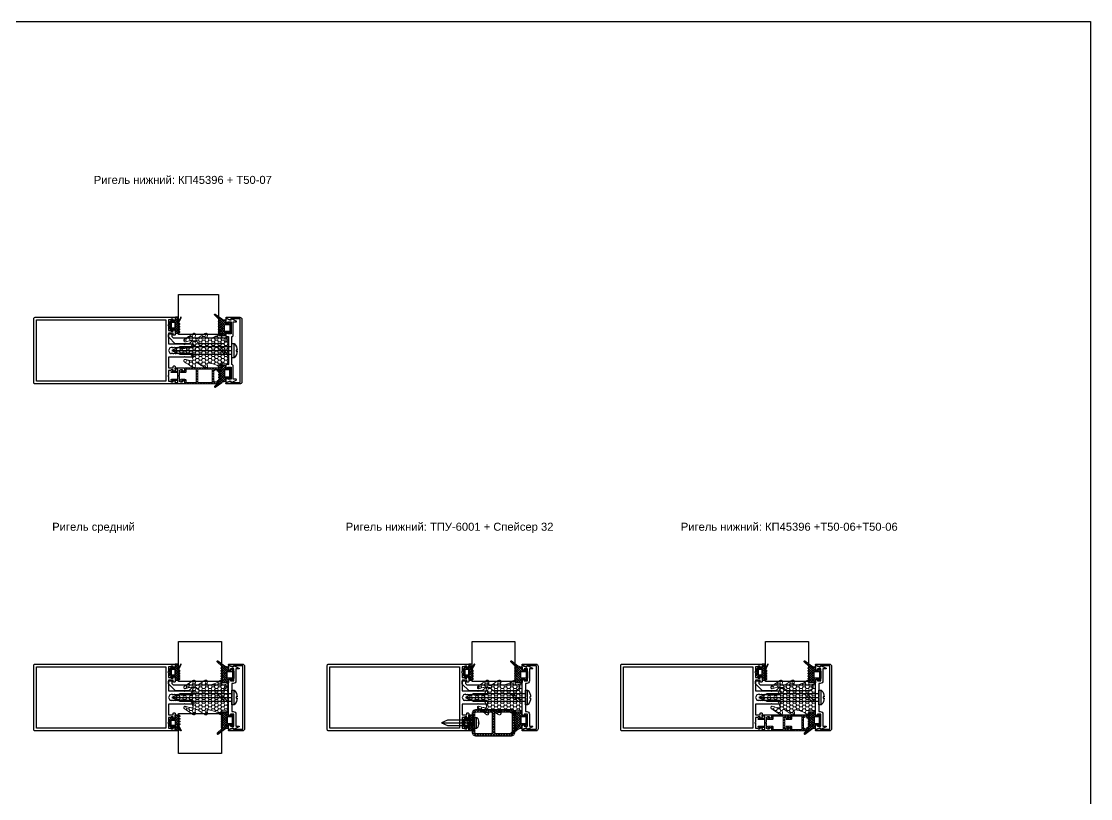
# Model space of a CAD drawing. Header units: millimetres. Extents: x 1744 to 18744, y -2272 to 2782.
# Drawn here: x 11274 to 12075, y 1994 to 2576 of the extents above; entities that cross this region are included whole.
import ezdxf

# ---------------------------------------------------------------- set-up
doc = ezdxf.new("R2010")
doc.units = ezdxf.units.MM
doc.linetypes.add('HIDDEN', pattern=[0.375, 0.25, -0.125])
for name, color, linetype, lineweight in [('2', 3, 'HIDDEN', 13), ('Уплотнители', 1, 'Continuous', 20), ('Штриховка', 1, 'Continuous', 5)]:
    doc.layers.add(name, color=color, linetype=linetype, lineweight=lineweight)
doc.layers.add('Steklopaket', color=5, linetype='Continuous')
doc.layers.add('подписи', color=7, linetype='Continuous')
doc.styles.get("Standard").update_dxf_attribs({"font": 'arial.ttf'})

# ---------------------------------------------------------------- blocks, each defined once
blk = doc.blocks.new('КП45550')
at = {"color": 217, "true_color": 0x93278f}
blk.add_lwpolyline([(-5, 6.38, -0.198912), (-4.91, 6.59), (-4.5, 7), (-4.91, 7.41, -0.198912), (-5, 7.62), (-5, 19), (-13, 19), (-13, 15.5), (-12, 15.5, -0.414214), (-11.5, 15), (-11.5, 14.5, -0.414214), (-12, 14), (-14.43, 14, -0.116434), (-14.56, 14.03), (-15.33, 14.42, -0.284079), (-15.5, 14.69), (-15.5, 15.2, -0.414214), (-15.2, 15.5), (-14.5, 15.5), (-14.5, 17), (-14.91, 17.41, -0.198912), (-15, 17.62), (-15, 19), (-18.56, 19, -0.284079), (-18.83, 19.17), (-19, 19.5), (-19.17, 19.17, -0.284079), (-19.44, 19), (-23, 19), (-23, 17.62, -0.198912), (-23.09, 17.41), (-23.5, 17), (-23.5, 15.5), (-22.8, 15.5, -0.414214), (-22.5, 15.2), (-22.5, 14.69, -0.284079), (-22.67, 14.42), (-23.44, 14.03, -0.116434), (-23.57, 14), (-24.5, 14, -0.414214), (-25, 14.5), (-25, 119, -0.414214), (-24, 120), (24, 120, -0.414214), (25, 119), (25, 14.5, -0.414214), (24.5, 14), (23.57, 14, -0.116434), (23.44, 14.03), (22.67, 14.42, -0.284079), (22.5, 14.69), (22.5, 15.2, -0.414214), (22.8, 15.5), (23.5, 15.5), (23.5, 17), (23.09, 17.41, -0.198912), (23, 17.62), (23, 19), (19.44, 19, -0.284079), (19.17, 19.17), (19, 19.5), (18.83, 19.17, -0.284079), (18.56, 19), (15, 19), (15, 17.62, -0.198912), (14.91, 17.41), (14.5, 17), (14.5, 15.5), (15.2, 15.5, -0.414214), (15.5, 15.2), (15.5, 14.69, -0.284079), (15.33, 14.42), (14.56, 14.03, -0.116434), (14.43, 14), (12, 14, -0.414214), (11.5, 14.5), (11.5, 15, -0.414214), (12, 15.5), (13, 15.5), (13, 19), (5, 19), (5, 7.62, -0.198912), (4.91, 7.41), (4.5, 7), (4.91, 6.59, -0.198912), (5, 6.38), (5, 0.5, -0.414214), (4.5, 0), (3.12, 0, -0.198912), (2.91, 0.09), (2.09, 0.91, -0.198912), (2, 1.12), (2, 1.46, -0.284079), (2.17, 1.73), (2.5, 1.9), (2.17, 2.07, -0.284079), (2, 2.34), (2, 3.26, -0.284079), (2.17, 3.53), (2.5, 3.7), (2.17, 3.87, -0.284079), (2, 4.14), (2, 5.06, -0.284079), (2.17, 5.33), (2.5, 5.5), (2.17, 5.67, -0.284079), (2, 5.94), (2, 6.86, -0.284079), (2.17, 7.13), (2.5, 7.3), (2.17, 7.47, -0.284079), (2, 7.74), (2, 8.66, -0.284079), (2.17, 8.93), (2.5, 9.1), (2.17, 9.27, -0.284079), (2, 9.54), (2, 10.46, -0.284079), (2.17, 10.73), (2.5, 10.9), (2.17, 11.07, -0.284079), (2, 11.34), (2, 12.26, -0.284079), (2.17, 12.53), (2.5, 12.7), (2.17, 12.87, -0.284079), (2, 13.14), (2, 14.06, -0.284079), (2.17, 14.33), (2.5, 14.5), (2.17, 14.67, -0.284079), (2, 14.94), (2, 15.86, -0.284079), (2.17, 16.13), (2.5, 16.3), (2, 18), (0, 19), (-2, 18), (-2, 17.64, -0.284079), (-2.17, 17.37), (-2.5, 17.2), (-2.17, 17.03, -0.284079), (-2, 16.76), (-2, 15.84, -0.284079), (-2.17, 15.57), (-2.5, 15.4), (-2.17, 15.23, -0.284079), (-2, 14.96), (-2, 14.04, -0.284079), (-2.17, 13.77), (-2.5, 13.6), (-2.17, 13.43, -0.284079), (-2, 13.16), (-2, 12.24, -0.284079), (-2.17, 11.97), (-2.5, 11.8), (-2.17, 11.63, -0.284079), (-2, 11.36), (-2, 10.44, -0.284079), (-2.17, 10.17), (-2.5, 10), (-2.17, 9.83, -0.284079), (-2, 9.56), (-2, 8.64, -0.284079), (-2.17, 8.37), (-2.5, 8.2), (-2.17, 8.03, -0.284079), (-2, 7.76), (-2, 6.84, -0.284079), (-2.17, 6.57), (-2.5, 6.4), (-2.17, 6.23, -0.284079), (-2, 5.96), (-2, 5.04, -0.284079), (-2.17, 4.77), (-2.5, 4.6), (-2.17, 4.43, -0.284079), (-2, 4.16), (-2, 3.24, -0.284079), (-2.17, 2.97), (-2.5, 2.8), (-2.17, 2.63, -0.284079), (-2, 2.36), (-2, 1.12, -0.198912), (-2.09, 0.91), (-2.91, 0.09, -0.198912), (-3.12, 0), (-4.5, 0, -0.414214), (-5, 0.5)], format="xyb", close=True, dxfattribs=at)
blk.add_lwpolyline([(23, 21), (-23, 21), (-23, 118), (23, 118)], close=True, dxfattribs=at)
blk = doc.blocks.new('ТПУ-6001')
at = {"true_color": 0xafd9aa}
h = blk.add_hatch(dxfattribs=at)
h.set_pattern_fill('ANSI37', color=9, scale=10, angle=180, style=0)
h.set_pattern_definition([(225, (-3851.2058, 2316.4733), (0.88388348, -0.88388348), []), (315, (-3851.2058, 2316.4733), (0.88388348, 0.88388348), [])])
edge = h.paths.add_edge_path(flags=16)
edge.add_line((1.75, -1), (-1.75, -1))
edge.add_arc((-1.75, -1.25), 0.25, 90, 180)
edge.add_line((-2, -1.25), (-2, -3.75))
edge.add_arc((-1.75, -3.75), 0.25, 180, 270)
edge.add_line((-1.75, -4), (1.75, -4))
edge.add_arc((1.75, -3.75), 0.25, 270, 360)
edge.add_line((2, -3.75), (2, -1.25))
edge.add_arc((1.75, -1.25), 0.25, 0, 90)
edge = h.paths.add_edge_path()
edge.add_line((2.37, -5.66), (4.04, -6.57))
edge.add_arc((4.16, -6.35), 0.25, 241.51963, 270)
edge.add_line((4.16, -6.6), (5.75, -6.6))
edge.add_arc((5.75, -6.35), 0.25, 270, 360)
edge.add_line((6, -6.35), (6, -4.25))
edge.add_arc((5.75, -4.25), 0.25, 0, 90)
edge.add_line((5.75, -4), (3.25, -4))
edge.add_arc((3.25, -3.75), 0.25, 180, 270, ccw=False)
edge.add_line((3, -3.75), (3, -2.25))
edge.add_arc((3.25, -2.25), 0.25, 90, 180, ccw=False)
edge.add_line((3.25, -2), (3.9, -2))
edge.add_arc((3.9, -1.75), 0.25, 270, 405.06464)
edge.add_line((4.08, -1.57), (2.57, -0.07))
edge.add_arc((2.4, -0.25), 0.25, 45.06464, 90)
edge.add_line((2.4, 0), (-2.4, 0))
edge.add_arc((-2.4, -0.25), 0.25, 90, 134.93536)
edge.add_line((-2.57, -0.07), (-4.08, -1.57))
edge.add_arc((-3.9, -1.75), 0.25, 134.93536, 270)
edge.add_line((-3.9, -2), (-3.25, -2))
edge.add_arc((-3.25, -2.25), 0.25, 0, 90, ccw=False)
edge.add_line((-3, -2.25), (-3, -3.75))
edge.add_arc((-3.25, -3.75), 0.25, -90, 0, ccw=False)
edge.add_line((-3.25, -4), (-5.75, -4))
edge.add_arc((-5.75, -4.25), 0.25, 90, 180)
edge.add_line((-6, -4.25), (-6, -6.5))
edge.add_arc((-5.75, -6.5), 0.25, 180, 225)
edge.add_line((-5.93, -6.67), (-5.18, -7.42))
edge.add_arc((-5, -7.25), 0.25, 225, 315)
edge.add_line((-4.82, -7.42), (-4.18, -6.78))
edge.add_arc((-4, -6.95), 0.25, 45, 135, ccw=False)
edge.add_line((-3.82, -6.78), (-3.18, -7.42))
edge.add_arc((-3, -7.25), 0.25, 225, 315)
edge.add_line((-2.82, -7.42), (-2.18, -6.78))
edge.add_arc((-2, -6.95), 0.25, 45, 135, ccw=False)
edge.add_line((-1.82, -6.78), (-1.18, -7.42))
edge.add_arc((-1, -7.25), 0.25, 225, 315)
edge.add_line((-0.82, -7.42), (-0.18, -6.78))
edge.add_arc((0, -6.95), 0.25, 45, 135, ccw=False)
edge.add_line((0.18, -6.78), (0.82, -7.42))
edge.add_arc((1, -7.25), 0.25, 225, 315)
edge.add_line((1.18, -7.42), (1.87, -6.73))
edge.add_arc((2.04, -6.91), 0.25, 61.51963, 135, ccw=False)
edge.add_line((2.16, -6.69), (5.63, -8.57))
edge.add_arc((5.75, -8.35), 0.25, 241.51963, 421.51963)
edge.add_line((5.87, -8.13), (2.13, -6.1))
edge.add_arc((2.25, -5.88), 0.25, 61.51963, 241.51963, ccw=False)
at = {"color": 9, "true_color": 0xafd9aa}
for points in [[(2.37, -5.66), (4.04, -6.57, 0.124913), (4.16, -6.6), (5.75, -6.6, 0.414214), (6, -6.35), (6, -4.25, 0.414214), (5.75, -4), (3.25, -4, -0.414214), (3, -3.75), (3, -2.25, -0.414214), (3.25, -2), (3.9, -2, 0.668587), (4.08, -1.57), (2.57, -0.07, 0.198619), (2.4, 0), (-2.4, 0, 0.198619), (-2.57, -0.07), (-4.08, -1.57, 0.668587), (-3.9, -2), (-3.25, -2, -0.414214), (-3, -2.25), (-3, -3.75, -0.414214), (-3.25, -4), (-5.75, -4, 0.414214), (-6, -4.25), (-6, -6.5, 0.198912), (-5.93, -6.67), (-5.18, -7.42, 0.414214), (-4.82, -7.42), (-4.18, -6.78, -0.414214), (-3.82, -6.78), (-3.18, -7.42, 0.414214), (-2.82, -7.42), (-2.18, -6.78, -0.414214), (-1.82, -6.78), (-1.18, -7.42, 0.414214), (-0.82, -7.42), (-0.18, -6.78, -0.414214), (0.18, -6.78), (0.82, -7.42, 0.414214), (1.18, -7.42), (1.87, -6.73, -0.332076), (2.16, -6.69), (5.63, -8.57, 1), (5.87, -8.13), (2.13, -6.1, -1)], [(1.75, -1), (-1.75, -1, 0.414214), (-2, -1.25), (-2, -3.75, 0.414214), (-1.75, -4), (1.75, -4, 0.414214), (2, -3.75), (2, -1.25, 0.414214)]]:
    blk.add_lwpolyline(points, format="xyb", close=True, dxfattribs=at)
blk = doc.blocks.new('КПС 917')
blk.add_lwpolyline([(10.5, 1.08), (0.62, 1.08, 0.198912), (0.41, 0.99), (0, 0.58), (-0.41, 0.99, 0.198912), (-0.62, 1.08), (-10.5, 1.08, 0.414214), (-11.5, 2.08), (-21.5, 2.08), (-21.5, 4.28, 0.414214), (-21.8, 4.58), (-21.83, 4.58, 0.291473), (-22.1, 4.41), (-23.77, 0.83, 0.414214), (-23.63, 0.43), (-22.87, 0.08, -0.414214), (-22.73, -0.32), (-23.97, -2.99, 0.548619), (-23.7, -3.42), (-21.57, -3.42, 0.116434), (-21.44, -3.39), (-20.67, -3, 0.284079), (-20.5, -2.73), (-20.5, -2.22, 0.414214), (-20.8, -1.92), (-21.5, -1.92), (-21.5, 0.58), (-12.5, 0.58), (-12.5, -1.92), (-13.2, -1.92, 0.414214), (-13.5, -2.22), (-13.5, -2.73, 0.284079), (-13.33, -3), (-12.56, -3.39, 0.116434), (-12.43, -3.42), (-11, -3.42, 0.414214), (-10.5, -2.92), (-10.5, -1.42), (10.5, -1.42), (10.5, -2.92, 0.414214), (11, -3.42), (12.43, -3.42, 0.116434), (12.56, -3.39), (13.33, -3, 0.284079), (13.5, -2.73), (13.5, -2.22, 0.414214), (13.2, -1.92), (12.5, -1.92), (12.5, 0.58), (21.5, 0.58), (21.5, -1.92), (20.8, -1.92, 0.414214), (20.5, -2.22), (20.5, -2.73, 0.284079), (20.67, -3), (21.44, -3.39, 0.116434), (21.57, -3.42), (23.7, -3.42, 0.548619), (23.97, -2.99), (22.73, -0.32, -0.414214), (22.87, 0.08), (23.63, 0.43, 0.414214), (23.77, 0.83), (22.1, 4.41, 0.291473), (21.83, 4.58), (21.8, 4.58, 0.414214), (21.5, 4.28), (21.5, 2.08), (11.5, 2.08, 0.414214)], format="xyb", close=True)
blk = doc.blocks.new('ТПУ-007ММ')
at = {"true_color": 0xafd9aa}
h = blk.add_hatch(dxfattribs=at)
h.set_pattern_fill('ANSI37', color=9, scale=10, angle=180, style=0)
h.set_pattern_definition([(225, (-3851.0623, 2334.4012), (0.88388348, -0.88388348), []), (315, (-3851.0623, 2334.4012), (0.88388348, 0.88388348), [])])
edge = h.paths.add_edge_path(flags=16)
edge.add_line((2.1, -1), (-2.1, -1))
edge.add_arc((-2.1, -1.5), 0.5, 90, 180)
edge.add_line((-2.6, -1.5), (-2.6, -4.5))
edge.add_arc((-2.1, -4.5), 0.5, 180, 270)
edge.add_line((-2.1, -5), (2.1, -5))
edge.add_arc((2.1, -4.5), 0.5, 270, 360)
edge.add_line((2.6, -4.5), (2.6, -1.5))
edge.add_arc((2.1, -1.5), 0.5, 0, 90)
edge = h.paths.add_edge_path()
edge.add_arc((-3.85, -2.25), 0.25, 0, 90, ccw=False)
edge.add_line((-3.6, -2.25), (-3.6, -3.75))
edge.add_arc((-3.85, -3.75), 0.25, -90, 0, ccw=False)
edge.add_line((-3.85, -4), (-5.75, -4))
edge.add_arc((-5.75, -4.25), 0.25, 90, 180)
edge.add_line((-6, -4.25), (-6, -8.62))
edge.add_arc((-5.8, -8.62), 0.2, 180, 225)
edge.add_line((-5.94, -8.76), (-5.18, -9.53))
edge.add_arc((-5, -9.35), 0.25, 225, 315)
edge.add_line((-4.82, -9.53), (-4.18, -8.88))
edge.add_arc((-4, -9.06), 0.25, 45, 135, ccw=False)
edge.add_line((-3.82, -8.88), (-3.18, -9.53))
edge.add_arc((-3, -9.35), 0.25, 225, 315)
edge.add_line((-2.82, -9.53), (-2.18, -8.88))
edge.add_arc((-2, -9.06), 0.25, 45, 135, ccw=False)
edge.add_line((-1.82, -8.88), (-1.18, -9.53))
edge.add_arc((-1, -9.35), 0.25, 225, 315)
edge.add_line((-0.82, -9.53), (-0.18, -8.88))
edge.add_arc((0, -9.06), 0.25, 45, 135, ccw=False)
edge.add_line((0.18, -8.88), (0.82, -9.53))
edge.add_arc((1, -9.35), 0.25, 225, 315)
edge.add_line((1.18, -9.53), (1.82, -8.88))
edge.add_arc((2, -9.06), 0.25, 45, 135, ccw=False)
edge.add_line((2.18, -8.88), (2.82, -9.53))
edge.add_arc((3, -9.35), 0.25, 225, 315)
edge.add_line((3.18, -9.53), (3.82, -8.88))
edge.add_arc((4, -9.06), 0.25, 45, 135, ccw=False)
edge.add_line((4.18, -8.88), (4.82, -9.53))
edge.add_arc((5, -9.35), 0.25, 225, 315)
edge.add_line((5.18, -9.53), (5.82, -8.88))
edge.add_arc((6, -9.06), 0.25, 45, 135, ccw=False)
edge.add_line((6.18, -8.88), (9.82, -12.42))
edge.add_arc((10, -12.25), 0.25, 225, 315)
edge.add_line((10.18, -12.42), (10.39, -12.21))
edge.add_arc((10.21, -12.04), 0.25, 315, 380.22486)
edge.add_line((10.44, -11.95), (6.8, -7.06))
edge.add_arc((10, -4.67), 4, 180, 216.76049, ccw=False)
edge.add_line((6, -4.67), (6, -4.3))
edge.add_arc((5.7, -4.3), 0.3, 360, 450)
edge.add_line((5.7, -4), (3.85, -4))
edge.add_arc((3.85, -3.75), 0.25, 180, 270, ccw=False)
edge.add_line((3.6, -3.75), (3.6, -2.25))
edge.add_arc((3.85, -2.25), 0.25, 90, 180, ccw=False)
edge.add_line((3.85, -2), (4.1, -2))
edge.add_arc((4.1, -1.75), 0.25, 270, 405.06464)
edge.add_line((4.28, -1.57), (2.57, -0.07))
edge.add_arc((2.4, -0.25), 0.25, 45.06464, 90)
edge.add_line((2.4, 0), (-2.4, 0))
edge.add_arc((-2.4, -0.25), 0.25, 90, 134.93536)
edge.add_line((-2.57, -0.07), (-4.28, -1.57))
edge.add_arc((-4.1, -1.75), 0.25, 134.93536, 270)
edge.add_line((-4.1, -2), (-3.85, -2))
at = {"color": 9, "true_color": 0xafd9aa}
for points in [[(-3.85, -2, -0.414214), (-3.6, -2.25), (-3.6, -3.75, -0.414214), (-3.85, -4), (-5.75, -4, 0.414214), (-6, -4.25), (-6, -8.62, 0.198912), (-5.94, -8.76), (-5.18, -9.53, 0.414214), (-4.82, -9.53), (-4.18, -8.88, -0.414214), (-3.82, -8.88), (-3.18, -9.53, 0.414214), (-2.82, -9.53), (-2.18, -8.88, -0.414214), (-1.82, -8.88), (-1.18, -9.53, 0.414214), (-0.82, -9.53), (-0.18, -8.88, -0.414214), (0.18, -8.88), (0.82, -9.53, 0.414214), (1.18, -9.53), (1.82, -8.88, -0.414214), (2.18, -8.88), (2.82, -9.53, 0.414214), (3.18, -9.53), (3.82, -8.88, -0.414214), (4.18, -8.88), (4.82, -9.53, 0.414214), (5.18, -9.53), (5.82, -8.88, -0.414214), (6.18, -8.88), (9.82, -12.42, 0.414214), (10.18, -12.42), (10.39, -12.21, 0.292538), (10.44, -11.95), (6.8, -7.06, -0.161788), (6, -4.67), (6, -4.3, 0.414214), (5.7, -4), (3.85, -4, -0.414214), (3.6, -3.75), (3.6, -2.25, -0.414214), (3.85, -2), (4.1, -2, 0.668587), (4.28, -1.57), (2.57, -0.07, 0.198619), (2.4, 0), (-2.4, 0, 0.198619), (-2.57, -0.07), (-4.28, -1.57, 0.668587), (-4.1, -2)], [(2.1, -1), (-2.1, -1, 0.414214), (-2.6, -1.5), (-2.6, -4.5, 0.414214), (-2.1, -5), (2.1, -5, 0.414214), (2.6, -4.5), (2.6, -1.5, 0.414214)]]:
    blk.add_lwpolyline(points, format="xyb", close=True, dxfattribs=at)
blk = doc.blocks.new('КП45309')
at = {"color": 0}
blk.add_lwpolyline([(-23.5, 2.52), (23.5, 2.52, -0.414214), (25, 1.02), (25, -9.08, -0.802585), (24.24, -9.24), (23.17, -6.95, -0.401559), (23.48, -6.03, 0.279739), (23.8, -5.5), (23.8, 1.32), (-23.8, 1.32), (-23.8, -5.5, 0.279739), (-23.48, -6.03, -0.401559), (-23.17, -6.95), (-24.24, -9.24, -0.802585), (-25, -9.08), (-25, 1.02, -0.414214)], format="xyb", close=True, dxfattribs=at)
blk = doc.blocks.new('ВС 5.5х45 А2 DIN7981')
for p, q in [((0, 38), (0, -7)), ((-5.4, -8.69), (5.4, -8.69))]:
    blk.add_line(p, q)
for points in [[(2.75, -7), (2.75, 32.1), (0, 38), (-2.75, 32.1), (-2.75, -7)], [(-2.75, -3.67), (2.75, 1.83), (2.75, 4.12), (-2.75, -1.38)]]:
    blk.add_lwpolyline(points, close=True)
blk.add_lwpolyline([(-0.39, -10.94, -0.161849), (-5.22, -9.08, -0.223888), (-5.4, -8.69), (-5.4, -7), (5.4, -7), (5.4, -8.69, -0.223888), (5.22, -9.08, -0.161849), (0.39, -10.94), (0.39, -10.24), (-0.39, -10.24)], format="xyb", close=True)
blk = doc.blocks.new('КП45391')
blk.add_lwpolyline([(-13.83, -7.5), (-4.13, -7.5, 0.198912), (-3.78, -7.35), (1.1, -2.47, 0.198912), (1.25, -2.12), (1.25, -0.5, 0.414214), (0.75, 0), (-0.75, 0, 0.414214), (-1.25, -0.5), (-1.25, -2), (-2.25, -3), (-41.25, -3, 0.414214), (-41.75, -3.5), (-41.75, -5.29, 0.198912), (-41.6, -5.65), (-39.9, -7.35, 0.198912), (-39.54, -7.5), (-22.16, -7.5, 0.198912), (-21.81, -7.35), (-19.75, -5.29), (-16.25, -5.29), (-14.19, -7.35, 0.198912)], format="xyb", close=True)
blk = doc.blocks.new('КП45396')
blk.add_lwpolyline([(-2.5, 0), (-2.5, -4.67, -0.668179), (-3.06, -4.9), (-3.71, -4.25, -0.414214), (-3.71, -3.83), (-3.65, -3.76, 0.198912), (-3.5, -3.41), (-3.5, 0), (-5, 0), (-5, -1.7, -0.414214), (-5.3, -2), (-5.7, -2, -0.414214), (-6, -1.7), (-6, -1.7), (-6, 4.5, -0.414214), (-5.5, 5), (-4.57, 5, -0.116434), (-4.44, 4.97), (-3.67, 4.58, -0.284079), (-3.5, 4.31), (-3.5, 3.8, -0.414214), (-3.8, 3.5), (-4.5, 3.5), (-4.5, 2), (-4.09, 1.59, -0.198912), (-4, 1.38), (-4, 1), (-0.44, 1, -0.284079), (-0.17, 0.83), (0, 0.5), (0.17, 0.83, -0.284079), (0.44, 1), (4, 1), (4, 1.38, -0.198912), (4.09, 1.59), (4.5, 2), (4.5, 3.5), (3.8, 3.5, -0.414214), (3.5, 3.8), (3.5, 4.31, -0.284079), (3.67, 4.58), (4.44, 4.97, -0.116434), (4.57, 5), (5.5, 5, -0.414214), (6, 4.5), (6, -1.7), (6, -1.7, -0.414214), (5.7, -2), (5.3, -2, -0.414214), (5, -1.7), (5, 0), (3.5, 0), (3.5, -3.41, 0.198912), (3.65, -3.76), (3.71, -3.83, -0.414214), (3.71, -4.25), (3.06, -4.9, -0.668179), (2.5, -4.67), (2.5, 0)], format="xyb", close=True)
blk = doc.blocks.new('Т50-07')
at = {"layer": 'Штриховка', "lineweight": 5}
h = blk.add_hatch(dxfattribs=at)
h.set_pattern_fill('ANSI37', color=256, scale=11.2, angle=90, style=0)
h.set_pattern_definition([(135, (-11406.9071, 3792.9893), (-0.9899495, -0.9899495), []), (225, (-11406.9071, 3792.9893), (0.9899495, -0.9899495), [])])
h.paths.add_polyline_path([(1.2, 5), (1.2, -5), (12, -5), (12, 5)], flags=16)
edge = h.paths.add_edge_path()
edge.add_line((0, 5), (-7.5, 5))
edge.add_line((-7.5, 5), (-7.5, 3.5))
edge.add_arc((-8.5, 3.5), 1, -90, 0, ccw=False)
edge.add_line((-8.5, 2.5), (-11.48, 2.5))
edge.add_arc((-11.48, 2.82), 0.317, 135, 270, ccw=False)
edge.add_line((-11.71, 3.04), (-11.04, 3.71))
edge.add_arc((-10.82, 3.5), 0.3, 45, 135, ccw=False)
edge.add_line((-10.61, 3.71), (-10.4, 3.5))
edge.add_line((-10.4, 3.5), (-8.5, 3.5))
edge.add_line((-8.5, 3.5), (-8.5, 4.8))
edge.add_arc((-8.5, 5.1), 0.3, 180, 270, ccw=False)
edge.add_line((-8.8, 5.1), (-8.8, 5.7))
edge.add_arc((-8.5, 5.7), 0.3, 90, 180, ccw=False)
edge.add_line((-8.5, 6), (16.7, 6))
edge.add_arc((16.7, 5.5), 0.5, 0, 90, ccw=False)
edge.add_line((17.2, 5.5), (17.2, 4.57))
edge.add_arc((16.9, 4.57), 0.3, -26.56505, 0, ccw=False)
edge.add_line((17.17, 4.44), (16.78, 3.67))
edge.add_arc((16.51, 3.8), 0.3, 270, 333.43495, ccw=False)
edge.add_line((16.51, 3.5), (16, 3.5))
edge.add_arc((16, 3.8), 0.3, 180, 270, ccw=False)
edge.add_line((15.7, 3.8), (15.7, 4.5))
edge.add_line((15.7, 4.5), (14.2, 4.5))
edge.add_line((14.2, 4.5), (13.79, 4.09))
edge.add_arc((13.58, 4.3), 0.3, 270, 315, ccw=False)
edge.add_line((13.58, 4), (13.2, 4))
edge.add_line((13.2, 4), (13.2, 0.62))
edge.add_arc((12.9, 0.62), 0.3, -45, 0, ccw=False)
edge.add_line((13.11, 0.41), (12.7, 0))
edge.add_line((12.7, 0), (13.11, -0.41))
edge.add_arc((12.9, -0.62), 0.3, 0, 45, ccw=False)
edge.add_line((13.2, -0.62), (13.2, -4))
edge.add_line((13.2, -4), (13.58, -4))
edge.add_arc((13.58, -4.3), 0.3, 45, 90, ccw=False)
edge.add_line((13.79, -4.09), (14.2, -4.5))
edge.add_line((14.2, -4.5), (15.7, -4.5))
edge.add_line((15.7, -4.5), (15.7, -3.8))
edge.add_arc((16, -3.8), 0.3, 90, 180, ccw=False)
edge.add_line((16, -3.5), (16.51, -3.5))
edge.add_arc((16.51, -3.8), 0.3, 26.56505, 90, ccw=False)
edge.add_line((16.78, -3.67), (17.17, -4.44))
edge.add_arc((16.9, -4.57), 0.3, 0, 26.56505, ccw=False)
edge.add_line((17.2, -4.57), (17.2, -5.5))
edge.add_arc((16.7, -5.5), 0.5, -90, 0, ccw=False)
edge.add_line((16.7, -6), (-8.5, -6))
edge.add_arc((-8.5, -5.7), 0.3, 180, 270, ccw=False)
edge.add_line((-8.8, -5.7), (-8.8, -5.1))
edge.add_arc((-8.5, -5.1), 0.3, 90, 180, ccw=False)
edge.add_line((-8.5, -4.8), (-8.5, -3.5))
edge.add_line((-8.5, -3.5), (-10.4, -3.5))
edge.add_line((-10.4, -3.5), (-10.61, -3.71))
edge.add_arc((-10.82, -3.5), 0.3, 225, 315, ccw=False)
edge.add_line((-11.04, -3.71), (-11.71, -3.04))
edge.add_arc((-11.48, -2.82), 0.317, 90, 225, ccw=False)
edge.add_line((-11.48, -2.5), (-8.5, -2.5))
edge.add_arc((-8.5, -3.5), 1, 0, 90, ccw=False)
edge.add_line((-7.5, -3.5), (-7.5, -5))
edge.add_line((-7.5, -5), (0, -5))
edge.add_line((0, -5), (0, 5))
at = {"layer": 'Уплотнители'}
blk.add_lwpolyline([(0, 5), (-7.5, 5), (-7.5, 3.5, -0.414214), (-8.5, 2.5), (-11.48, 2.5, -0.668179), (-11.71, 3.04), (-11.04, 3.71, -0.414214), (-10.61, 3.71), (-10.4, 3.5), (-8.5, 3.5), (-8.5, 4.8, -0.414214), (-8.8, 5.1), (-8.8, 5.7, -0.414214), (-8.5, 6), (16.7, 6, -0.414214), (17.2, 5.5), (17.2, 4.57, -0.116434), (17.17, 4.44), (16.78, 3.67, -0.284079), (16.51, 3.5), (16, 3.5, -0.414214), (15.7, 3.8), (15.7, 4.5), (14.2, 4.5), (13.79, 4.09, -0.198912), (13.58, 4), (13.2, 4), (13.2, 0.62, -0.198912), (13.11, 0.41), (12.7, 0), (13.11, -0.41, -0.198912), (13.2, -0.62), (13.2, -4), (13.58, -4, -0.198912), (13.79, -4.09), (14.2, -4.5), (15.7, -4.5), (15.7, -3.8, -0.414214), (16, -3.5), (16.51, -3.5, -0.284079), (16.78, -3.67), (17.17, -4.44, -0.116434), (17.2, -4.57), (17.2, -5.5, -0.414214), (16.7, -6), (-8.5, -6, -0.414214), (-8.8, -5.7), (-8.8, -5.1, -0.414214), (-8.5, -4.8), (-8.5, -3.5), (-10.4, -3.5), (-10.61, -3.71, -0.414214), (-11.04, -3.71), (-11.71, -3.04, -0.668179), (-11.48, -2.5), (-8.5, -2.5, -0.414214), (-7.5, -3.5), (-7.5, -5), (0, -5)], format="xyb", close=True, dxfattribs=at)
blk.add_lwpolyline([(1.2, 5), (1.2, -5), (12, -5), (12, 5)], close=True, dxfattribs=at)
blk = doc.blocks.new('КП45313-2')
blk.add_lwpolyline([(-12.43, -2.6, -0.116434), (-12.56, -2.57), (-13.33, -2.18, -0.284079), (-13.5, -1.92), (-13.5, -1.4, -0.414214), (-13.2, -1.1), (-12.5, -1.1), (-12.5, 1.4), (-21.5, 1.4), (-21.5, -1.1), (-20.8, -1.1, -0.414214), (-20.5, -1.4), (-20.5, -1.92, -0.284079), (-20.67, -2.18), (-21.44, -2.57, -0.116434), (-21.57, -2.6), (-23.7, -2.6, -0.548619), (-23.97, -2.17), (-22.73, 0.5, 0.414214), (-22.87, 0.89), (-23.63, 1.25, -0.414214), (-23.77, 1.64), (-22.1, 5.23, -0.291473), (-21.83, 5.4), (-21.8, 5.4, -0.414214), (-21.5, 5.1), (-21.5, 2.9), (-12.5, 2.9, -0.414214), (-10.5, 0.9), (-10.5, -0.1), (-0.44, -0.1, -0.284079), (-0.17, -0.27), (0, -0.6), (0.17, -0.27, -0.284079), (0.44, -0.1), (10.5, -0.1), (10.5, 0.9, -0.414214), (12.5, 2.9), (21.5, 2.9), (21.5, 5.1, -0.414214), (21.8, 5.4), (21.83, 5.4, -0.291473), (22.1, 5.23), (23.77, 1.64, -0.414214), (23.63, 1.25), (22.87, 0.89, 0.414214), (22.73, 0.5), (23.97, -2.17, -0.548619), (23.7, -2.6), (21.57, -2.6, -0.116434), (21.44, -2.57), (20.67, -2.18, -0.284079), (20.5, -1.92), (20.5, -1.4, -0.414214), (20.8, -1.1), (21.5, -1.1), (21.5, 1.4), (12.5, 1.4), (12.5, -1.1), (13.2, -1.1, -0.414214), (13.5, -1.4), (13.5, -1.92, -0.284079), (13.33, -2.18), (12.56, -2.57, -0.116434), (12.43, -2.6)], format="xyb", close=True)
blk = doc.blocks.new('speyser32')
for points in [[(20, 29), (20, 3, -0.414214), (17, 0), (3, 0, -0.414214), (0, 3), (0, 29, -0.414214), (3, 32), (17, 32, -0.414214)], [(17, 30), (3, 30, 0.414214), (2, 29), (2, 18, 0.414214), (3, 17), (17, 17, 0.414214), (18, 18), (18, 29, 0.414214)], [(18, 14), (18, 3, -0.414214), (17, 2), (3, 2, -0.414214), (2, 3), (2, 14, -0.414214), (3, 15), (17, 15, -0.414214)]]:
    blk.add_lwpolyline(points, format="xyb", close=True)
blk = doc.blocks.new('Спейсер 32')
at = {"layer": 'Штриховка', "lineweight": 5}
h = blk.add_hatch(dxfattribs=at)
h.set_pattern_fill('ANSI37', color=256, scale=11.2, angle=90, style=0)
h.set_pattern_definition([(135, (-7577.3057, 3664.8835), (-0.9899495, -0.9899495), []), (225, (-7577.3057, 3664.8835), (0.9899495, -0.9899495), [])])
edge = h.paths.add_edge_path()
edge.add_line((3, 10), (29, 10))
edge.add_arc((29, 7), 3, 0, 90, ccw=False)
edge.add_line((32, 7), (32, -7))
edge.add_arc((29, -7), 3, -90, 0, ccw=False)
edge.add_line((29, -10), (3, -10))
edge.add_arc((3, -7), 3, 180, 270, ccw=False)
edge.add_line((0, -7), (0, 7))
edge.add_arc((3, 7), 3, 90, 180, ccw=False)
edge = h.paths.add_edge_path(flags=16)
edge.add_line((2, 7), (2, -7))
edge.add_arc((3, -7), 1, 180, 270)
edge.add_line((3, -8), (14, -8))
edge.add_arc((14, -7), 1, 270, 360)
edge.add_line((15, -7), (15, 7))
edge.add_arc((14, 7), 1, 360, 450)
edge.add_line((14, 8), (3, 8))
edge.add_arc((3, 7), 1, 90, 180)
edge = h.paths.add_edge_path(flags=16)
edge.add_line((18, 8), (29, 8))
edge.add_arc((29, 7), 1, 0, 90, ccw=False)
edge.add_line((30, 7), (30, -7))
edge.add_arc((29, -7), 1, -90, 0, ccw=False)
edge.add_line((29, -8), (18, -8))
edge.add_arc((18, -7), 1, 180, 270, ccw=False)
edge.add_line((17, -7), (17, 7))
edge.add_arc((18, 7), 1, 90, 180, ccw=False)
at = {"layer": 'Уплотнители', "rotation": 90}
blk.add_blockref('speyser32', (32, -10), dxfattribs=at)
blk = doc.blocks.new('ВС 4.2х25 А2 DIN7981')
for p, q in [((0, 25), (0, 0)), ((-4.12, -1.29), (4.12, -1.29))]:
    blk.add_line(p, q)
for points in [[(2.1, 0), (2.1, 20.5), (0, 25), (-2.1, 20.5), (-2.1, 0)], [(-2.1, 2.54), (2.1, 6.74), (2.1, 8.49), (-2.1, 4.29)]]:
    blk.add_lwpolyline(points, close=True)
blk.add_lwpolyline([(-0.3, -3.01, -0.161849), (-3.98, -1.58, -0.223888), (-4.12, -1.29), (-4.12, 0), (4.12, 0), (4.12, -1.29, -0.223888), (3.98, -1.58, -0.161849), (0.3, -3.01), (0.3, -2.47), (-0.3, -2.47)], format="xyb", close=True)
blk = doc.blocks.new('Т50-06')
at = {"layer": 'Штриховка', "lineweight": 5}
h = blk.add_hatch(dxfattribs=at)
h.set_pattern_fill('ANSI37', color=256, scale=11.2, angle=90, style=0)
h.set_pattern_definition([(135, (-11417.5478, 3829.3933), (-0.9899495, -0.9899495), []), (225, (-11417.5478, 3829.3933), (0.9899495, -0.9899495), [])])
edge = h.paths.add_edge_path()
edge.add_line((2.81, 0), (3.22, -0.41))
edge.add_arc((3.01, -0.62), 0.3, 0, 45, ccw=False)
edge.add_line((3.31, -0.62), (3.31, -4))
edge.add_line((3.31, -4), (3.68, -4))
edge.add_arc((3.68, -4.3), 0.3, 45, 90, ccw=False)
edge.add_line((3.9, -4.09), (4.31, -4.5))
edge.add_line((4.31, -4.5), (5.81, -4.5))
edge.add_line((5.81, -4.5), (5.81, -3.8))
edge.add_arc((6.11, -3.8), 0.3, 90, 180, ccw=False)
edge.add_line((6.11, -3.5), (6.62, -3.5))
edge.add_arc((6.62, -3.8), 0.3, 26.56505, 90, ccw=False)
edge.add_line((6.89, -3.67), (7.28, -4.44))
edge.add_arc((7.01, -4.57), 0.3, 0, 26.56505, ccw=False)
edge.add_line((7.31, -4.57), (7.31, -6))
edge.add_line((7.31, -6), (-6.69, -6))
edge.add_line((-6.69, -6), (-6.69, -5.1))
edge.add_arc((-6.39, -5.1), 0.3, 90, 180, ccw=False)
edge.add_line((-6.39, -4.8), (-6.39, -3.5))
edge.add_line((-6.39, -3.5), (-8.29, -3.5))
edge.add_line((-8.29, -3.5), (-8.5, -3.71))
edge.add_arc((-8.72, -3.5), 0.3, 225, 315, ccw=False)
edge.add_line((-8.93, -3.71), (-9.6, -3.04))
edge.add_arc((-9.37, -2.82), 0.317, 90, 225, ccw=False)
edge.add_line((-9.37, -2.5), (-6.39, -2.5))
edge.add_arc((-6.39, -3.5), 1, 0, 90, ccw=False)
edge.add_line((-5.39, -3.5), (-5.39, -5))
edge.add_line((-5.39, -5), (2.11, -5))
edge.add_line((2.11, -5), (2.11, 5))
edge.add_line((2.11, 5), (-5.39, 5))
edge.add_line((-5.39, 5), (-5.39, 3.5))
edge.add_arc((-6.39, 3.5), 1, -90, 0, ccw=False)
edge.add_line((-6.39, 2.5), (-9.37, 2.5))
edge.add_arc((-9.37, 2.82), 0.317, 135, 270, ccw=False)
edge.add_line((-9.6, 3.04), (-8.93, 3.71))
edge.add_arc((-8.72, 3.5), 0.3, 45, 135, ccw=False)
edge.add_line((-8.5, 3.71), (-8.29, 3.5))
edge.add_line((-8.29, 3.5), (-6.39, 3.5))
edge.add_line((-6.39, 3.5), (-6.39, 4.8))
edge.add_arc((-6.39, 5.1), 0.3, 180, 270, ccw=False)
edge.add_line((-6.69, 5.1), (-6.69, 6))
edge.add_line((-6.69, 6), (7.31, 6))
edge.add_line((7.31, 6), (7.31, 4.57))
edge.add_arc((7.01, 4.57), 0.3, -26.56505, 0, ccw=False)
edge.add_line((7.28, 4.44), (6.89, 3.67))
edge.add_arc((6.62, 3.8), 0.3, 270, 333.43495, ccw=False)
edge.add_line((6.62, 3.5), (6.11, 3.5))
edge.add_arc((6.11, 3.8), 0.3, 180, 270, ccw=False)
edge.add_line((5.81, 3.8), (5.81, 4.5))
edge.add_line((5.81, 4.5), (4.31, 4.5))
edge.add_line((4.31, 4.5), (3.9, 4.09))
edge.add_arc((3.68, 4.3), 0.3, 270, 315, ccw=False)
edge.add_line((3.68, 4), (3.31, 4))
edge.add_line((3.31, 4), (3.31, 0.62))
edge.add_arc((3.01, 0.62), 0.3, 315, 360, ccw=False)
edge.add_line((3.22, 0.41), (2.81, 0))
at = {"layer": 'Уплотнители'}
blk.add_lwpolyline([(2.81, 0), (3.22, -0.41, -0.198912), (3.31, -0.62), (3.31, -4), (3.68, -4, -0.198912), (3.9, -4.09), (4.31, -4.5), (5.81, -4.5), (5.81, -3.8, -0.414214), (6.11, -3.5), (6.62, -3.5, -0.284079), (6.89, -3.67), (7.28, -4.44, -0.116434), (7.31, -4.57), (7.31, -6), (-6.69, -6), (-6.69, -5.1, -0.414214), (-6.39, -4.8), (-6.39, -3.5), (-8.29, -3.5), (-8.5, -3.71, -0.414214), (-8.93, -3.71), (-9.6, -3.04, -0.668179), (-9.37, -2.5), (-6.39, -2.5, -0.414214), (-5.39, -3.5), (-5.39, -5), (2.11, -5), (2.11, 5), (-5.39, 5), (-5.39, 3.5, -0.414214), (-6.39, 2.5), (-9.37, 2.5, -0.668179), (-9.6, 3.04), (-8.93, 3.71, -0.414214), (-8.5, 3.71), (-8.29, 3.5), (-6.39, 3.5), (-6.39, 4.8, -0.414214), (-6.69, 5.1), (-6.69, 6), (7.31, 6), (7.31, 4.57, -0.116434), (7.28, 4.44), (6.89, 3.67, -0.284079), (6.62, 3.5), (6.11, 3.5, -0.414214), (5.81, 3.8), (5.81, 4.5), (4.31, 4.5), (3.9, 4.09, -0.198912), (3.68, 4), (3.31, 4), (3.31, 0.62, -0.198912), (3.22, 0.41), (2.81, 0)], format="xyb", dxfattribs=at)
blk = doc.blocks.new('Adifoam 530.121 40')
at = {"layer": 'Уплотнители', "true_color": 0x139b48}
h = blk.add_hatch(dxfattribs=at)
h.set_pattern_fill('HONEY', color=114, scale=0.5)
h.set_pattern_definition([(0, (-5098.4201, -1689.7389), (2.38125, 1.37481532), [1.5875, -3.175]), (120, (-5098.4201, -1689.7389), (-2.38125, 1.37481533), [1.5875, -3.175]), (60, (-5098.4201, -1689.7389), (5e-09, 2.74963065), [-3.175, 1.5875])])
h.paths.add_polyline_path([(-44.2, 10.67), (-44.15, 10.76), (-44.15, 10.82)])
h.paths.add_polyline_path([(-44.16, -10.65), (-44.29, -10.5), (-44.15, -10.76)])
h.paths.add_polyline_path([(-46.76, -8.96), (-46.93, -8.93), (-46.68, -9)])
h.paths.add_polyline_path([(-39.22, 10.62), (-39.22, -10.62), (-38.9, -10.49), (-38.17, -10.24), (-36.34, -9.62), (-35.93, -9.48), (-35.55, -9.38), (-35.12, -9.39), (-34.98, -9.42), (-34.8, -9.5), (-34.63, -9.6), (-34.44, -9.76), (-34.34, -9.88), (-34.23, -10.05), (-34.16, -10.23), (-34.13, -10.37), (-34.14, -10.62), (-34.22, -10.95), (-34.31, -11.19), (-34.41, -11.63), (-34.4, -11.76), (-34.36, -11.95), (-34.29, -12.14), (-34.18, -12.32), (-33.96, -12.53), (-33.88, -12.58), (-33.69, -12.67), (-33.5, -12.71), (-33.3, -12.73), (-33.08, -12.71), (-32.91, -12.67), (-32.74, -12.59), (-32.41, -12.39), (-31.85, -11.94), (-31.13, -11.44), (-29.77, -10.74), (-29.03, -10.42), (-28.3, -10.13), (-27.56, -9.89), (-26.06, -9.54), (-25.47, -9.41), (-24.89, -9.28), (-24.5, -9.22), (-24.11, -9.24), (-23.89, -9.29), (-23.74, -9.36), (-23.57, -9.46), (-23.41, -9.58), (-23.27, -9.73), (-23.14, -9.94), (-23.09, -10.08), (-23.05, -10.27), (-23.04, -10.47), (-23.08, -10.67), (-23.23, -11.02), (-23.41, -11.37), (-23.44, -11.47), (-23.47, -11.75), (-23.45, -11.95), (-23.4, -12.15), (-23.32, -12.34), (-23.24, -12.47), (-23.08, -12.67), (-22.93, -12.79), (-22.76, -12.9), (-22.63, -12.95), (-22.4, -12.99), (-22.2, -13), (-21.81, -12.92), (-21.44, -12.78), (-21.08, -12.58), (-20.75, -12.37), (-20.16, -11.95), (-18.81, -11.07), (-17.2, -10.01), (-16.88, -9.77), (-16.24, -9.33), (-15.86, -9.14), (-15.49, -9.02), (-15.29, -8.98), (-15.09, -8.97), (-14.85, -9.02), (-14.57, -9.2), (-14.44, -9.36), (-14.31, -9.58), (-14.24, -9.91), (-14.24, -10.1), (-14.29, -10.58), (-14.38, -11.29), (-14.39, -11.68), (-14.32, -12.1), (-14.19, -12.43), (-14.08, -12.6), (-13.89, -12.78), (-13.78, -12.85), (-13.6, -12.93), (-13.4, -12.98), (-13.13, -12.98), (-13.02, -12.96), (-12.83, -12.9), (-12.5, -12.7), (-12.13, -12.42), (-11.2, -11.77), (-9.9, -10.95), (-9.27, -10.51), (-7.43, -9.3), (-6.59, -8.85), (-6.28, -8.61), (-5.96, -8.25), (-5.83, -7.98), (-5.77, -7.79), (-5.74, -7.59), (-5.74, -7.39), (-5.77, -7.25), (-5.87, -7.02), (-5.99, -6.86), (-6.13, -6.74), (-6.31, -6.64), (-6.5, -6.59), (-6.69, -6.57), (-7.3, -6.63), (-7.51, -6.68), (-8.25, -6.91), (-8.88, -7.13), (-10.11, -7.42), (-10.49, -7.5), (-11.25, -7.64), (-11.7, -7.69), (-12.07, -7.69), (-12.26, -7.65), (-12.4, -7.57), (-12.53, -7.41), (-12.6, -7.22), (-12.65, -6.87), (-12.55, -6.43), (-12.22, -5.7), (-11.97, -4.99), (-11.71, -4.11), (-11.62, -3.86), (-11.45, -3.5), (-11.24, -3.18), (-10.96, -2.91), (-10.64, -2.69), (-10.2, -2.48), (-9.91, -2.37), (-9.54, -2.25), (-8.51, -2.02), (-8.02, -1.93), (-7.25, -1.81), (-6.41, -1.72), (-5.69, -1.68), (-4.91, -1.68), (-4.33, -1.7), (-3.36, -1.78), (-1.63, -2.02), (-1.43, -2.01), (-0.95, -1.88), (-0.7, -1.74), (-0.41, -1.47), (-0.17, -1.12), (-0.04, -0.76), (0, -0.53), (0, 0), (0, 0.53), (-0.04, 0.76), (-0.17, 1.12), (-0.41, 1.47), (-0.7, 1.74), (-0.95, 1.88), (-1.43, 2.01), (-1.63, 2.02), (-3.36, 1.78), (-4.33, 1.7), (-4.91, 1.68), (-5.69, 1.68), (-6.41, 1.72), (-7.25, 1.81), (-8.02, 1.93), (-8.51, 2.02), (-9.54, 2.25), (-9.91, 2.37), (-10.2, 2.48), (-10.64, 2.69), (-10.96, 2.91), (-11.24, 3.18), (-11.45, 3.5), (-11.62, 3.86), (-11.71, 4.11), (-11.97, 4.99), (-12.22, 5.7), (-12.55, 6.43), (-12.64, 6.81), (-12.64, 6.94), (-12.6, 7.22), (-12.53, 7.41), (-12.4, 7.57), (-12.26, 7.65), (-12.07, 7.69), (-11.7, 7.69), (-11.25, 7.64), (-10.49, 7.5), (-10.11, 7.42), (-8.88, 7.13), (-8.25, 6.91), (-7.51, 6.68), (-7.3, 6.63), (-6.69, 6.57), (-6.5, 6.59), (-6.31, 6.64), (-6.13, 6.74), (-5.99, 6.86), (-5.87, 7.02), (-5.77, 7.25), (-5.74, 7.39), (-5.74, 7.59), (-5.77, 7.79), (-5.83, 7.98), (-5.96, 8.25), (-6.28, 8.61), (-6.59, 8.85), (-7.43, 9.3), (-9.27, 10.51), (-9.9, 10.95), (-11.2, 11.77), (-12.13, 12.42), (-12.5, 12.7), (-12.83, 12.9), (-13.02, 12.96), (-13.13, 12.98), (-13.4, 12.98), (-13.6, 12.93), (-13.78, 12.85), (-13.89, 12.78), (-14.08, 12.6), (-14.19, 12.43), (-14.32, 12.1), (-14.39, 11.68), (-14.38, 11.29), (-14.29, 10.58), (-14.24, 10.1), (-14.24, 9.91), (-14.31, 9.58), (-14.44, 9.36), (-14.57, 9.2), (-14.85, 9.02), (-15.09, 8.97), (-15.29, 8.98), (-15.49, 9.02), (-15.86, 9.14), (-16.24, 9.33), (-16.88, 9.77), (-17.2, 10.01), (-18.81, 11.07), (-20.16, 11.95), (-20.75, 12.37), (-21.08, 12.58), (-21.44, 12.78), (-21.81, 12.92), (-22.2, 13), (-22.4, 12.99), (-22.63, 12.95), (-22.76, 12.9), (-22.93, 12.79), (-23.08, 12.67), (-23.24, 12.47), (-23.32, 12.34), (-23.4, 12.15), (-23.45, 11.95), (-23.47, 11.75), (-23.44, 11.47), (-23.41, 11.37), (-23.23, 11.02), (-23.08, 10.67), (-23.04, 10.47), (-23.05, 10.27), (-23.09, 10.08), (-23.14, 9.94), (-23.27, 9.73), (-23.41, 9.58), (-23.57, 9.46), (-23.74, 9.36), (-23.89, 9.29), (-24.11, 9.24), (-24.5, 9.22), (-24.89, 9.28), (-25.47, 9.41), (-26.06, 9.54), (-27.56, 9.89), (-28.3, 10.13), (-29.03, 10.42), (-29.77, 10.74), (-31.13, 11.44), (-31.85, 11.94), (-32.41, 12.39), (-32.74, 12.59), (-32.91, 12.67), (-33.08, 12.71), (-33.3, 12.73), (-33.5, 12.71), (-33.69, 12.67), (-33.88, 12.58), (-33.96, 12.53), (-34.18, 12.32), (-34.29, 12.14), (-34.36, 11.95), (-34.4, 11.76), (-34.41, 11.63), (-34.31, 11.19), (-34.22, 10.95), (-34.14, 10.62), (-34.13, 10.37), (-34.16, 10.23), (-34.23, 10.05), (-34.34, 9.88), (-34.44, 9.76), (-34.63, 9.6), (-34.8, 9.5), (-35.06, 9.39), (-35.55, 9.38), (-35.93, 9.48), (-36.34, 9.62), (-38.17, 10.24), (-38.9, 10.49)])
h.paths.add_polyline_path([(-49.06, 8.87), (-48.89, 8.85), (-49.06, 8.88)])
at = {"layer": '2', "color": 1}
for p, q in [((-39.22, -10.62), (-39.22, 10.62)), ((0.14, 0), (-39.22, 0))]:
    blk.add_line(p, q, dxfattribs=at)
at = {"layer": 'Уплотнители', "color": 251, "true_color": 0x636466}
blk.add_lwpolyline([(-39.22, 10.62), (-38.9, 10.49), (-38.17, 10.24), (-36.34, 9.62), (-35.93, 9.48), (-35.55, 9.38), (-35.12, 9.39), (-34.98, 9.42), (-34.8, 9.5), (-34.63, 9.6), (-34.44, 9.76), (-34.34, 9.88), (-34.23, 10.05), (-34.16, 10.23), (-34.13, 10.37), (-34.14, 10.62), (-34.22, 10.95), (-34.31, 11.19), (-34.41, 11.63), (-34.4, 11.76), (-34.36, 11.95), (-34.29, 12.14), (-34.18, 12.32), (-33.96, 12.53), (-33.88, 12.58), (-33.69, 12.67), (-33.5, 12.71), (-33.3, 12.73), (-33.08, 12.71), (-32.91, 12.67), (-32.74, 12.59), (-32.41, 12.39), (-31.85, 11.94), (-31.13, 11.44), (-29.77, 10.74), (-29.03, 10.42), (-28.3, 10.13), (-27.56, 9.89), (-26.06, 9.54), (-25.47, 9.41), (-24.89, 9.28), (-24.5, 9.22), (-24.11, 9.24), (-23.89, 9.29), (-23.74, 9.36), (-23.57, 9.46), (-23.41, 9.58), (-23.27, 9.73), (-23.14, 9.94), (-23.09, 10.08), (-23.05, 10.27), (-23.04, 10.47), (-23.08, 10.67), (-23.23, 11.02), (-23.41, 11.37), (-23.44, 11.47), (-23.47, 11.75), (-23.45, 11.95), (-23.4, 12.15), (-23.32, 12.34), (-23.24, 12.47), (-23.08, 12.67), (-22.93, 12.79), (-22.76, 12.9), (-22.63, 12.95), (-22.4, 12.99), (-22.2, 13), (-21.81, 12.92), (-21.44, 12.78), (-21.08, 12.58), (-20.75, 12.37), (-20.16, 11.95), (-18.81, 11.07), (-17.2, 10.01), (-16.88, 9.77), (-16.24, 9.33), (-15.86, 9.14), (-15.49, 9.02), (-15.29, 8.98), (-15.09, 8.97), (-14.9, 9.01), (-14.81, 9.04), (-14.57, 9.2), (-14.44, 9.36), (-14.34, 9.53), (-14.3, 9.62), (-14.24, 9.91), (-14.24, 10.1), (-14.29, 10.58), (-14.38, 11.29), (-14.39, 11.68), (-14.32, 12.1), (-14.19, 12.43), (-14.08, 12.6), (-13.89, 12.78), (-13.78, 12.85), (-13.6, 12.93), (-13.4, 12.98), (-13.13, 12.98), (-13.02, 12.96), (-12.83, 12.9), (-12.5, 12.7), (-12.13, 12.42), (-11.2, 11.77), (-9.9, 10.95), (-9.27, 10.51), (-7.43, 9.3), (-6.59, 8.85), (-6.28, 8.61), (-5.96, 8.25), (-5.83, 7.98), (-5.77, 7.79), (-5.74, 7.59), (-5.74, 7.39), (-5.77, 7.25), (-5.87, 7.02), (-5.99, 6.86), (-6.13, 6.74), (-6.31, 6.64), (-6.5, 6.59), (-6.69, 6.57), (-7.3, 6.63), (-7.51, 6.68), (-8.25, 6.91), (-8.88, 7.13), (-10.11, 7.42), (-10.49, 7.5), (-11.25, 7.64), (-11.7, 7.69), (-12.07, 7.69), (-12.26, 7.65), (-12.4, 7.57), (-12.53, 7.41), (-12.6, 7.22), (-12.64, 6.94), (-12.64, 6.81), (-12.55, 6.43), (-12.22, 5.7), (-11.97, 4.99), (-11.71, 4.11), (-11.62, 3.86), (-11.45, 3.5), (-11.24, 3.18), (-10.96, 2.91), (-10.64, 2.69), (-10.2, 2.48), (-9.91, 2.37), (-9.54, 2.25), (-8.51, 2.02), (-8.02, 1.93), (-7.25, 1.81), (-6.41, 1.72), (-5.69, 1.68), (-4.91, 1.68), (-4.33, 1.7), (-3.36, 1.78), (-1.63, 2.02), (-1.43, 2.01), (-0.95, 1.88), (-0.7, 1.74), (-0.41, 1.47), (-0.17, 1.12), (-0.04, 0.76), (0, 0.53), (0, 0), (0, -0.53), (-0.04, -0.76), (-0.17, -1.12), (-0.41, -1.47), (-0.7, -1.74), (-0.95, -1.88), (-1.43, -2.01), (-1.63, -2.02), (-3.36, -1.78), (-4.33, -1.7), (-4.91, -1.68), (-5.69, -1.68), (-6.41, -1.72), (-7.25, -1.81), (-8.02, -1.93), (-8.51, -2.02), (-9.54, -2.25), (-9.91, -2.37), (-10.2, -2.48), (-10.64, -2.69), (-10.96, -2.91), (-11.24, -3.18), (-11.45, -3.5), (-11.62, -3.86), (-11.71, -4.11), (-11.97, -4.99), (-12.22, -5.7), (-12.55, -6.43), (-12.64, -6.81), (-12.64, -6.94), (-12.6, -7.22), (-12.53, -7.41), (-12.4, -7.57), (-12.26, -7.65), (-12.07, -7.69), (-11.7, -7.69), (-11.25, -7.64), (-10.49, -7.5), (-10.11, -7.42), (-8.88, -7.13), (-8.25, -6.91), (-7.51, -6.68), (-7.3, -6.63), (-6.69, -6.57), (-6.5, -6.59), (-6.31, -6.64), (-6.13, -6.74), (-5.99, -6.86), (-5.87, -7.02), (-5.77, -7.25), (-5.74, -7.39), (-5.74, -7.59), (-5.77, -7.79), (-5.83, -7.98), (-5.96, -8.25), (-6.28, -8.61), (-6.59, -8.85), (-7.43, -9.3), (-9.27, -10.51), (-9.9, -10.95), (-11.2, -11.77), (-12.13, -12.42), (-12.5, -12.7), (-12.83, -12.9), (-13.02, -12.96), (-13.13, -12.98), (-13.4, -12.98), (-13.6, -12.93), (-13.78, -12.85), (-13.89, -12.78), (-14.08, -12.6), (-14.19, -12.43), (-14.32, -12.1), (-14.39, -11.68), (-14.38, -11.29), (-14.29, -10.58), (-14.24, -10.1), (-14.24, -9.91), (-14.3, -9.62), (-14.34, -9.53), (-14.44, -9.36), (-14.57, -9.2), (-14.81, -9.04), (-14.9, -9.01), (-15.09, -8.97), (-15.29, -8.98), (-15.49, -9.02), (-15.86, -9.14), (-16.24, -9.33), (-16.88, -9.77), (-17.2, -10.01), (-18.81, -11.07), (-20.16, -11.95), (-20.75, -12.37), (-21.08, -12.58), (-21.44, -12.78), (-21.81, -12.92), (-22.2, -13), (-22.4, -12.99), (-22.63, -12.95), (-22.76, -12.9), (-22.93, -12.79), (-23.08, -12.67), (-23.24, -12.47), (-23.32, -12.34), (-23.4, -12.15), (-23.45, -11.95), (-23.47, -11.75), (-23.44, -11.47), (-23.41, -11.37), (-23.23, -11.02), (-23.08, -10.67), (-23.04, -10.47), (-23.05, -10.27), (-23.09, -10.08), (-23.14, -9.94), (-23.27, -9.73), (-23.41, -9.58), (-23.57, -9.46), (-23.74, -9.36), (-23.89, -9.29), (-24.11, -9.24), (-24.5, -9.22), (-24.89, -9.28), (-25.47, -9.41), (-26.06, -9.54), (-27.56, -9.89), (-28.3, -10.13), (-29.03, -10.42), (-29.77, -10.74), (-31.13, -11.44), (-31.85, -11.94), (-32.41, -12.39), (-32.74, -12.59), (-32.91, -12.67), (-33.08, -12.71), (-33.3, -12.73), (-33.5, -12.71), (-33.69, -12.67), (-33.88, -12.58), (-33.96, -12.53), (-34.18, -12.32), (-34.29, -12.14), (-34.36, -11.95), (-34.4, -11.76), (-34.41, -11.63), (-34.31, -11.19), (-34.22, -10.95), (-34.14, -10.62), (-34.13, -10.37), (-34.16, -10.23), (-34.23, -10.05), (-34.34, -9.88), (-34.44, -9.76), (-34.63, -9.6), (-34.8, -9.5), (-34.98, -9.42), (-35.12, -9.39), (-35.55, -9.38), (-35.93, -9.48), (-36.34, -9.62), (-38.17, -10.24), (-38.9, -10.49), (-39.22, -10.62)], dxfattribs=at)

msp = doc.modelspace()

# ---------------------------------------------------------------- linework, layer by layer
msp.add_lwpolyline([(10478.572, 2576.164), (12075.121, 2576.164), (12075.121, -1184.671), (10478.572, -1184.671)], close=True)
at = {"layer": 'Steklopaket'}
for points in [[(11391.548, 2341.36), (11391.548, 2371.36), (11421.548, 2371.36), (11421.548, 2341.36)], [(11391.548, 2081.36), (11391.548, 2111.36), (11423.548, 2111.36), (11423.548, 2081.36)], [(11611.548, 2081.36), (11611.548, 2111.36), (11643.548, 2111.36), (11643.548, 2081.36)], [(11831.548, 2081.36), (11831.548, 2111.36), (11863.548, 2111.36), (11863.548, 2081.36)], [(11391.548, 2027.36), (11391.548, 2057.36), (11423.548, 2057.36), (11423.548, 2027.36)]]:
    msp.add_lwpolyline(points, close=True, dxfattribs=at)

# ---------------------------------------------------------------- block references
at = {"xscale": -1}
for name, p, rotation in [('ТПУ-007ММ', (11430.948, 2346.36), 270), ('ТПУ-007ММ', (11432.948, 2086.36), 270), ('ТПУ-007ММ', (11652.948, 2086.36), 270), ('ТПУ-007ММ', (11872.948, 2086.36), 270), ('ТПУ-6001', (11384.948, 2050.36), 90), ('ТПУ-6001', (11604.948, 2050.36), 90)]:
    msp.add_blockref(name, p, dxfattribs=dict(at, rotation=rotation))
for name, p, rotation in [('КП45550', (11402.948, 2329.36), 90), ('ТПУ-6001', (11384.948, 2348.36), 90), ('КП45309', (11436.423, 2329.36), 270), ('КПС 917', (11430.367, 2329.36), 270), ('Adifoam 530.121 40', (11389.731, 2329.36), 180), ('ВС 5.5х45 А2 DIN7981', (11424.449, 2329.36), 90), ('КП45396', (11390.948, 2310.36), 270), ('ТПУ-007ММ', (11430.948, 2312.36), 270), ('КП45550', (11402.948, 2069.36), 90), ('ТПУ-6001', (11384.948, 2088.36), 90), ('КП45309', (11438.423, 2069.36), 270), ('КП45313-2', (11431.55, 2069.36), 270), ('КП45550', (11622.948, 2069.36), 90), ('ТПУ-6001', (11604.948, 2088.36), 90), ('КП45309', (11658.423, 2069.36), 270), ('КП45313-2', (11651.55, 2069.36), 270), ('КП45550', (11842.948, 2069.36), 90), ('ТПУ-6001', (11824.948, 2088.36), 90), ('КП45309', (11878.423, 2069.36), 270), ('КП45313-2', (11871.55, 2069.36), 270), ('Adifoam 530.121 40', (11389.731, 2069.36), 180), ('Adifoam 530.121 40', (11609.731, 2069.36), 180), ('Adifoam 530.121 40', (11829.731, 2069.36), 180), ('ВС 5.5х45 А2 DIN7981', (11424.447, 2069.36), 90), ('ВС 5.5х45 А2 DIN7981', (11644.447, 2069.36), 90), ('ВС 5.5х45 А2 DIN7981', (11864.447, 2069.36), 90), ('ТПУ-007ММ', (11432.948, 2052.36), 270), ('ВС 4.2х25 А2 DIN7981', (11613.548, 2050.36), 90), ('ТПУ-007ММ', (11652.948, 2052.36), 270), ('КП45396', (11830.948, 2050.36), 270), ('ТПУ-007ММ', (11872.948, 2052.36), 270)]:
    msp.add_blockref(name, p, dxfattribs=dict(rotation=rotation))
for p in [(11385.228, 2341.86), (11385.228, 2081.86), (11605.228, 2081.86), (11825.228, 2081.86)]:
    msp.add_blockref('КП45391', p, dxfattribs=at)
for name, p in [('Т50-07', (11404.748, 2310.36)), ('Спейсер 32', (11611.548, 2050.36)), ('Т50-06', (11842.64, 2050.36)), ('Т50-06', (11856.64, 2050.36))]:
    msp.add_blockref(name, p)

# ---------------------------------------------------------------- texts
at = {"layer": 'подписи'}
for s, p in [('Ригель нижний: КП45396 + Т50-07', (11327.948, 2454.36)), ('Ригель средний', (11296.798, 2194.36)), ('Ригель нижний: ТПУ-6001 + Спейсер 32', (11516.798, 2194.36)), ('Ригель нижний: КП45396 +Т50-06+Т50-06', (11767.948, 2194.36))]:
    msp.add_text(s, height=6, dxfattribs=at).set_placement(p)

doc.saveas('drawing.dxf')
